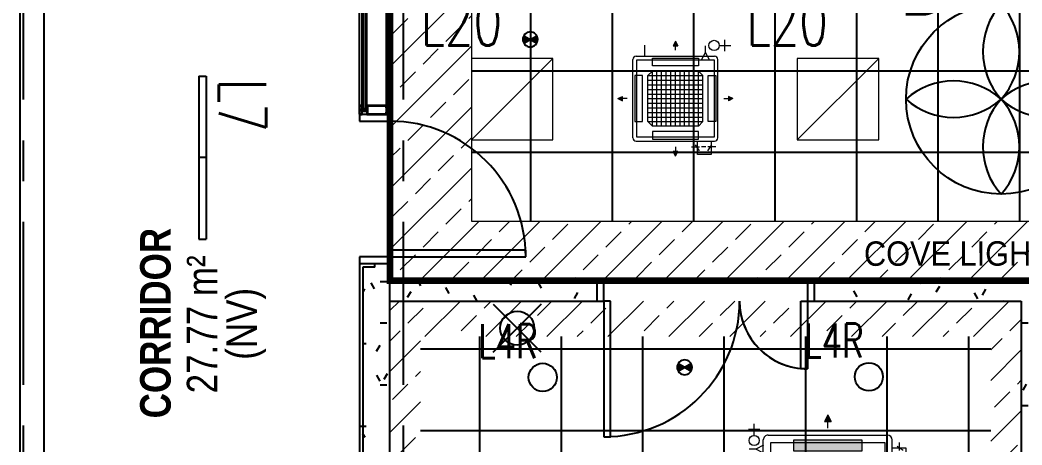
# Model space of a CAD drawing. Header units: millimetres. Extents: x -92759 to 184353, y -15225 to 86714.
# Drawn here: x 52276 to 59656, y 18256 to 21386 of the extents above; entities that cross this region are included whole.
import ezdxf

# ---------------------------------------------------------------- set-up
doc = ezdxf.new("R2010")
doc.units = ezdxf.units.MM
doc.linetypes.add('HIDDEN', pattern=[0.375, 0.25, -0.125])
doc.linetypes.add('IDA - Grid Line', pattern=[2100, 1200, -300, 300, -300])
for name, color, linetype in [('0-1', 9, 'Continuous'), ('0-L7', 1, 'Continuous'), ('0-Motion Sensor', 1, 'Continuous'), ('A-_CLADMULN_E', 8, 'Continuous'), ('A-_CLADPANL_E', 8, 'Continuous'), ('A-_DETA----_ED', 8, 'Continuous'), ('A-_DOOR----_E', 8, 'Continuous'), ('A-_FURT----_E-1', 8, 'Continuous'), ('A-_ROOMNAME_A', 8, 'Continuous'), ('A-_WALL----_E', 8, 'Continuous'), ('A-_WALL----_H', 8, 'Continuous'), ('A-_WALL----_H-1', 9, 'Continuous'), ('A-_WALLPRTN_E', 8, 'Continuous'), ('A-PATT-CONC', 8, 'Continuous'), ('E-_LIGT----_E-', 3, 'Continuous'), ('E-FAN----E', 1, 'Continuous'), ('E-legend', 1, 'Continuous'), ('E-LIGHT----E', 1, 'Continuous'), ('M-ACMV_FCU', 5, 'Continuous'), ('PDF_M-_ACON----_E-N', 7, 'Continuous')]:
    doc.layers.add(name, color=color, linetype=linetype)
for name, color, linetype, lineweight in [('A--', 134, '500-1-RP', 25), ('HFI 9MM FPB', 94, 'Continuous', 5), ('M-ACMV_CDP', 190, 'DRAIN_PIPE', 25), ('M-ACMV_FCU-1', 86, 'Continuous', 9), ('M-ACMV_FCU-2', 86, 'Continuous', 9), ('M-ACMV_PWR', 1, 'REFRIGERANT', 25), ('M-ACMV_REF_PIPE', 134, '500-1-RP', 25), ('M-ACMV_VCD', 7, 'Continuous', 25)]:
    doc.layers.add(name, color=color, linetype=linetype, lineweight=lineweight)
for name, color, linetype, true_color in [('A-_DETA----_ED-1', 9, 'Continuous', 0x808080), ('A-_DETA----_ED-2', 1, 'Continuous', 0xff0000), ('S-_ANOTGRID_E-1', 9, 'IDA - Grid Line', 0x808080)]:
    doc.layers.add(name, color=color, linetype=linetype, true_color=true_color)
doc.styles.add('Arial', font='arial.ttf')
doc.styles.add('Arial Narrow_3', font='ARIALN.TTF', dxfattribs={"height": 180})
doc.styles.add('Arial Narrow_B_2', font='ARIALNB.TTF', dxfattribs={"height": 180})
doc.styles.add('Simplex', font='simplex_.ttf', dxfattribs={"width": 0.7, "height": 450})
doc.styles.get("Standard").update_dxf_attribs({"font": 'arial.ttf'})
doc.styles.add('T3', font='simplex.shx', dxfattribs={"width": 0.7, "height": 300})
doc.linetypes.add('500-1-RP', pattern='A,0.75,-0.5,0.75,-0.5,0.75,-0.5,0.75,-1.7,["RP",Standard,S=1,R=0,X=-1,Y=-0.5],-1.7', length=7.9)
doc.linetypes.add('DRAIN_PIPE', pattern='A,0.5,-0.2,["D",Standard,S=0.1,R=0,X=-0.1,Y=-0.05],-0.25', length=0.95)
doc.linetypes.add('REFRIGERANT', pattern='A,15,-5.08,["R",Standard,S=2.54,R=0,X=-2.54,Y=-1.27],-5.08', length=25.16)
pattern_1 = [(0, (-11670.95, 40338.29), (609.6, 152.4), [50.292, -406.908, 50.292, -406.908, -2438.4]), (0, (-11670.95, 40338.29), (609.6, 152.4), [-914.4, 50.292, -864.108, 50.292, -406.908, -1066.8]), (0, (-11670.95, 40338.29), (609.6, 152.4), [-2286, 50.292, -254.508, 50.292, -711.708]), (120, (-11442.35, 40414.49), (-436.78227, 451.7291), [50.292, -406.908, 50.292, -406.908, -2438.4]), (120, (-11442.35, 40414.49), (-436.78227, 451.7291), [-914.4, 50.292, -864.108, 50.292, -406.908, -1066.8]), (120, (-11442.35, 40414.49), (-436.78227, 451.7291), [-2286, 50.292, -254.508, 50.292, -711.708]), (240, (-11366.15, 40719.29), (-172.81773, -604.1291), [50.292, -406.908, 50.292, -406.908, -2438.4]), (240, (-11366.15, 40719.29), (-172.81773, -604.1291), [-914.4, 50.292, -864.108, 50.292, -406.908, -1066.8]), (240, (-11366.15, 40719.29), (-172.81773, -604.1291), [-2286, 50.292, -254.508, 50.292, -711.708])]
pattern_2 = [(45, (-381589.02, -647239), (-224.5064, 224.5064), []), (45, (-381364.5, -647239), (-224.5064, 224.5064), [158.75, -79.375])]

# ---------------------------------------------------------------- blocks, each defined once
blk = doc.blocks.new('IDA- Fire Extinguisher1 - 3kg AB-8814941-BLK8_RHH_2ND STOREY PLAN')
at = {"layer": 'A-_DETA----_ED-2'}
for p in [(-226.8, 376.8), (126.8, 376.8), (-226.8, 23.2), (126.8, 23.2)]:
    blk.add_line(p, (-50, 200), dxfattribs=at)
blk.add_circle((-50, 200), 125, dxfattribs=at)
blk = doc.blocks.new('IDA - F - Single - Swing1 - 1100L X 2200H -TD-03-10510369-BLK8_RHH_2ND STOREY PLAN')
at = {"layer": 'A-_DOOR----_E'}
for p, q in [((500, 1112.5), (450, 1112.5)), ((450, 1112.5), (450, 112.5)), ((500, 112.5), (500, 1112.5)), ((-500, 112.5), (-550, 112.5)), ((-550, 112.5), (-550, 87.5)), ((-500, -112.5), (-500, 112.5)), ((450, 112.5), (500, 112.5)), ((550, 112.5), (500, 112.5)), ((500, 112.5), (500, -112.5)), ((-550, -57.5), (-550, -92.5)), ((-550, -112.5), (-500, -112.5)), ((500, -112.5), (550, -112.5))]:
    blk.add_line(p, q, dxfattribs=at)
blk.add_arc((500, 112.5), 1000, 90, 180, dxfattribs=at)
blk = doc.blocks.new('IDA - CurtainPanel - Glazed Panel - Single - Clear-10347488-BLK8_RHH_2ND STOREY PLAN')
at = {"layer": 'A-_CLADPANL_E'}
for p, q in [((523.90625, 9), (-523.90625, 9)), ((-523.90625, 9), (-523.90625, -9)), ((523.90625, -9), (523.90625, 9)), ((-523.90625, -9), (523.90625, -9))]:
    blk.add_line(p, q, dxfattribs=at)
blk = doc.blocks.new('Rectangular Mullion - IDA - Rectangular - 200mm - Bottom - Left-10147330-BLK8_RHH_2ND STOREY PLAN')
at = {"layer": 'A-_CLADMULN_E'}
for p, q in [((-14140.2, -59188.3), (-15140.2, -59188.3)), ((-15140.2, -59341.8), (-15140.2, -59333.3)), ((-14140.2, -59333.3), (-15140.2, -59333.3)), ((-14140.2, -59333.3), (-14140.2, -59341.8)), ((-15140.2, -59368.3), (-15140.2, -59359.8)), ((-14140.2, -59368.3), (-15140.2, -59368.3)), ((-14140.2, -59388.3), (-15140.2, -59388.3)), ((-14140.2, -59359.8), (-14140.2, -59367.8))]:
    blk.add_line(p, q, dxfattribs=at)
blk = doc.blocks.new('Rectangular Mullion - 200L X 65D mm-6848285-BLK8_RHH_2ND STOREY PLAN')
at = {"layer": 'A-_DETA----_ED'}
for p, q in [((32.5, 163), (-32.5, 163)), ((-32.5, 163), (-32.5, 18)), ((-30, 160.5), (-25.1, 160.5)), ((-30, 20.5), (-30, 160.5)), ((-23.6, 158.9), (-23.6, 157.4)), ((-23.6, 157.4), (-17.7, 157.4)), ((-17.7, 157.4), (-17.7, 158.9)), ((-16.1, 160.5), (16.1, 160.5)), ((17.7, 158.9), (17.7, 157.4)), ((17.7, 157.4), (23.6, 157.4)), ((23.6, 157.4), (23.6, 158.9)), ((25.1, 160.5), (30, 160.5)), ((30, 160.5), (30, 20.5)), ((32.5, 18), (32.5, 163)), ((-32.5, 18), (-21, 18)), ((-24, 20.5), (-30, 20.5)), ((-24, 23.6), (-24, 20.5)), ((-4.1, 24.3), (-23.2, 24.3)), ((-20.2, 21.8), (-17.9, 21.8)), ((-17.1, 18), (-13.8, 18)), ((-13.1, 18.8), (-13.1, 21)), ((-12.3, 21.8), (-5.9, 21.8)), ((-10.5, 21.8), (-10.5, 19.9)), ((-9.7, 19.2), (-8, 19.2)), ((-8, 19.2), (-8, 2.5)), ((-8, -11.6), (-8, 0)), ((-7.7, 2.2), (-6.7, 2.2)), ((-6.7, 0.3), (-7.7, 0.3)), ((-6.4, 2), (-6.4, 0.6)), ((-5.4, 5.1), (-5.4, 20.3)), ((-3.5, 5.1), (-5.4, 5.1)), ((-5.1, 21), (-5.1, 18.8)), ((-4.3, 18), (-0.8, 18)), ((-2.6, 21.3), (-2.6, 22.8)), ((2.6, 21.3), (-2.6, 21.3)), ((-2.5, -1.3), (-1.1, 4.3)), ((-0.8, 18), (0, 18.8)), ((0, 18.8), (0.8, 18)), ((0.8, 18), (4.3, 18)), ((1.1, 4.3), (2.5, -1.3)), ((2.6, 22.8), (2.6, 21.3)), ((5.4, 5.1), (3.5, 5.1)), ((23.2, 24.3), (4.1, 24.3)), ((5.1, 18.8), (5.1, 21)), ((5.4, 20.3), (5.4, 5.1)), ((5.9, 21.8), (12.3, 21.8)), ((6.4, 0.6), (6.4, 2)), ((6.7, 2.2), (7.7, 2.2)), ((7.7, 0.3), (6.7, 0.3)), ((8, 19.2), (9.7, 19.2)), ((8, 2.5), (8, 19.2)), ((8, -11.6), (8, 0)), ((10.5, 19.9), (10.5, 21.8)), ((13.1, 21), (13.1, 18.8)), ((13.8, 18), (17.1, 18)), ((17.9, 21.8), (20.2, 21.8)), ((21, 18), (32.5, 18)), ((24, 20.5), (24, 23.6)), ((30, 20.5), (24, 20.5)), ((-32.5, -17.5), (-32.5, -22.2)), ((-32.5, -24.8), (-32.5, -37)), ((-32.5, -37), (32.5, -37)), ((-29.9, -17), (-32, -17)), ((-31.7, -23), (-30.7, -23)), ((-31.2, -25.3), (-30.5, -25.3)), ((-31.2, -35.7), (-31.2, -25.3)), ((-15.9, -35.7), (-31.2, -35.7)), ((-30.5, -23.2), (-31, -23.2)), ((-30.3, -25.5), (-27.6, -30.1)), ((-26.8, -20.8), (-29, -20.8)), ((-27.4, -23), (-24.5, -23)), ((-27.4, -26.4), (-27.4, -23)), ((-25.9, -29.1), (-27.4, -26.4)), ((-5.7, -17), (-25.9, -17)), ((-23, -19.5), (-8.3, -19.5)), ((-23, -21.5), (-23, -19.5)), ((0, -35.5), (-15.9, -35.7)), ((-8.3, -19.5), (-7.6, -20.2)), ((-6.9, -11.6), (-8, -11.6)), ((-0.4, -20.2), (-7.6, -20.2)), ((-6.9, -11.6), (-6.6, -12)), ((-6.6, -12), (-6.2, -11.6)), ((-6.2, -11.6), (-4.3, -11.6)), ((-5.3, -16.6), (-5.7, -17)), ((-5, -17), (-5.3, -16.6)), ((5, -17), (-5, -17)), ((-2.4, -0.9), (-4.9, -3.8)), ((-4.9, -3.8), (4.9, -3.8)), ((-4.9, -3.8), (-4.9, -11.6)), ((-4.3, -11.6), (-3.9, -12)), ((-3.9, -12), (-3.6, -11.6)), ((-3.6, -11.6), (-2.5, -11.6)), ((-2.5, -11.6), (-2.5, -1.1)), ((2.4, -0.9), (-2.4, -0.9)), ((-0.4, -20.2), (0, -19.8)), ((0, -19.8), (0.4, -20.2)), ((15.9, -35.7), (0, -35.5)), ((7.6, -20.2), (0.4, -20.2)), ((4.9, -3.8), (2.4, -0.9)), ((2.5, -1.3), (2.5, -11.6)), ((2.5, -11.6), (3.6, -11.6)), ((3.6, -11.6), (3.9, -12)), ((3.9, -12), (4.3, -11.6)), ((4.3, -11.6), (6.2, -11.6)), ((4.9, -3.8), (4.9, -11.6)), ((5.3, -16.6), (5, -17)), ((5.7, -17), (5.3, -16.6)), ((25.9, -17), (5.7, -17)), ((6.2, -11.6), (6.6, -12)), ((6.6, -12), (6.9, -11.6)), ((8, -11.6), (6.9, -11.6)), ((7.6, -20.2), (8.3, -19.5)), ((8.3, -19.5), (23, -19.5)), ((31.2, -35.7), (15.9, -35.7)), ((23, -19.5), (23, -21.5)), ((24.5, -23), (27.4, -23)), ((25.5, -19.5), (25.5, -19.3)), ((27.4, -26.4), (25.9, -29.1)), ((29, -20.8), (26.8, -20.8)), ((27.4, -23), (27.4, -26.4)), ((27.6, -30.1), (30.3, -25.5)), ((32, -17), (29.9, -17)), ((30.3, -19.3), (30.3, -19.5)), ((31, -23.2), (30.5, -23.2)), ((30.5, -25.3), (31.2, -25.3)), ((30.7, -23), (31.7, -23)), ((31.2, -25.3), (31.2, -35.7)), ((32.5, -22.2), (32.5, -17.5)), ((32.5, -37), (32.5, -24.8))]:
    blk.add_line(p, q, dxfattribs=at)
for centre, radius, start, end in [((-25.1, 158.9), 1.52, 0, 90), ((-16.1, 158.9), 1.52, 90, 180), ((16.1, 158.9), 1.52, 0, 90), ((25.1, 158.9), 1.52, 90, 180), ((-23.2, 23.6), 0.762, 90, 180), ((-20.2, 20.5), 1.27, 90, 180), ((-19.2, 20.3), 2.29, 180, 225.18969), ((-21, 18.4), 0.381, 270, 45.18969), ((-17.9, 20.5), 1.27, 0, 90), ((-17.1, 18.4), 0.381, 134.81031, 270), ((-18.9, 20.3), 2.29, 314.81031, 0), ((-13.8, 18.8), 0.762, 270, 0), ((-12.3, 21), 0.762, 90, 180), ((-9.7, 19.9), 0.762, 180, 270), ((-7.7, 2.5), 0.254, 180, 270), ((-7.7, 0), 0.254, 90, 180), ((-6.9, 20.3), 1.52, 360, 90), ((-6.7, 2), 0.254, 360, 90), ((-6.7, 0.6), 0.254, 270, 360), ((-5.9, 21), 0.762, 0, 90), ((-4.3, 18.8), 0.762, 180, 270), ((-4.1, 22.8), 1.52, 360, 90), ((0, 4), 3.63, 17.50636, 162.49364), ((0, 4), 1.09, 15, 165), ((4.1, 22.8), 1.52, 90, 180), ((4.3, 18.8), 0.762, 270, 0), ((5.9, 21), 0.762, 90, 180), ((6.9, 20.3), 1.52, 90, 180), ((6.7, 2), 0.254, 90, 180), ((6.7, 0.6), 0.254, 180, 270), ((7.7, 2.5), 0.254, 270, 0), ((7.7, 0), 0.254, 0, 90), ((9.7, 19.9), 0.762, 270, 0), ((12.3, 21), 0.762, 0, 90), ((13.8, 18.8), 0.762, 180, 270), ((17.9, 20.5), 1.27, 90, 180), ((18.9, 20.3), 2.29, 180, 225.18969), ((17.1, 18.4), 0.381, 270, 45.18969), ((20.2, 20.5), 1.27, 0, 90), ((21, 18.4), 0.381, 134.81031, 270), ((19.2, 20.3), 2.29, 314.81031, 0), ((23.2, 23.6), 0.762, 0, 90), ((-32, -17.5), 0.508, 90, 180), ((-31.7, -22.2), 0.762, 180, 270), ((-31, -24.8), 1.52, 90, 180), ((-30.7, -24.3), 1.27, 288.66292, 90), ((-30.5, -24.3), 1.02, 270, 90), ((-28, -19.3), 2.29, 134.81031, 180), ((-29, -19.5), 1.27, 180, 270), ((-29.9, -17.4), 0.381, 314.81031, 90), ((-26.8, -29.6), 1.02, 210, 30), ((-26.8, -19.5), 1.27, 270, 0), ((-25.9, -17.4), 0.381, 90, 225.18969), ((-27.8, -19.3), 2.29, 0, 45.18969), ((-24.5, -21.5), 1.52, 270, 0), ((24.5, -21.5), 1.52, 180, 270), ((27.8, -19.3), 2.29, 134.81031, 180), ((26.8, -19.5), 1.27, 180, 270), ((26.8, -29.6), 1.02, 150, 330), ((25.9, -17.4), 0.381, 314.81031, 90), ((29, -19.5), 1.27, 270, 0), ((29.9, -17.4), 0.381, 90, 225.18969), ((30.7, -24.3), 1.27, 90, 251.33708), ((30.5, -24.3), 1.02, 90, 270), ((28, -19.3), 2.29, 0, 45.18969), ((31, -24.8), 1.52, 360, 90), ((31.7, -22.2), 0.762, 270, 0), ((32, -17.5), 0.508, 0, 90)]:
    blk.add_arc(centre, radius, start, end, dxfattribs=at)
at = {"layer": 'A-_DETA----_ED-1'}
for p, q in [((0, 26.4), (-2.4, 24)), ((-2.4, 24), (-2.4, -0.9)), ((2.4, 24), (0, 26.4)), ((2.4, -0.9), (2.4, 24)), ((-8, -17), (-8, -11.6)), ((-6.3, -21.2), (-6.3, -20.2)), ((6.4, -21.2), (-6.3, -21.2)), ((-5.2, -24.7), (-5.2, -21.2)), ((-5.1, -24.8), (5.1, -24.8)), ((3.9, -25.6), (-3.9, -25.6)), ((-2.6, -24.7), (-2.6, -21.2)), ((-2.5, -11.6), (-2.5, -17)), ((2.5, -11.6), (2.5, -17)), ((2.6, -24.7), (2.6, -21.2)), ((5.2, -24.7), (5.2, -21.2)), ((6.4, -20.2), (6.4, -21.2)), ((8, -11.6), (8, -17))]:
    blk.add_line(p, q, dxfattribs=at)
for centre, radius, start, end in [((-3.9, -24.2), 1.38, 200.94158, 339.07318), ((0, -21.4), 4.19, 234.28733, 305.71267), ((3.9, -24.2), 1.38, 200.94158, 339.07318)]:
    blk.add_arc(centre, radius, start, end, dxfattribs=at)
blk = doc.blocks.new('Rectangular Mullion - IDA - Rectangular - 200mm - Center-10347491-BLK8_RHH_2ND STOREY PLAN')
at = {"layer": 'A-_CLADMULN_E'}
for p, q in [((-32.5, 17), (-32.5, 37)), ((-32.5, 37), (32.5, 37)), ((-8.6875, 17), (-32.5, 17)), ((-8.6875, -18), (-8.6875, 17)), ((32.5, 17), (8.6875, 17)), ((8.6875, 17), (8.6875, -18)), ((32.5, 37), (32.5, 17)), ((-32.5, -163), (-32.5, -18)), ((-32.5, -18), (-8.6875, -18)), ((8.6875, -18), (32.5, -18)), ((32.5, -18), (32.5, -163)), ((32.5, -163), (-32.5, -163))]:
    blk.add_line(p, q, dxfattribs=at)
blk = doc.blocks.new('IDA - F - DoubleUnbalanced - Swing - 1600L X 2200H - TD-02-10538725-BLK8_RHH_2ND STOREY PLAN')
at = {"layer": 'A-_DOOR----_E'}
for p, q in [((1000, 1075), (950, 1075)), ((950, 1075), (950, 75)), ((1000, 75), (1000, 1075)), ((-500, 575), (-450, 575)), ((-500, 75), (-500, 575)), ((-450, 575), (-450, 75)), ((-500, 75), (-550, 75)), ((-450, 75), (-500, 75)), ((-500, -75), (-500, 75)), ((950, 75), (1000, 75)), ((1050, 75), (1000, 75)), ((1000, 75), (1000, -75)), ((-550, -75), (-500, -75)), ((1000, -75), (1050, -75))]:
    blk.add_line(p, q, dxfattribs=at)
for centre, radius, start, end in [((1000, 75), 1000, 90, 180), ((1000, 75), 1000, 90, 180), ((-500, 75), 500, 360, 90), ((-500, 75), 500, 0, 90)]:
    blk.add_arc(centre, radius, start, end, dxfattribs=at)
blk = doc.blocks.new('A$C3019c3af')
at = {"layer": 'A-_WALL----_H'}
h = blk.add_hatch(dxfattribs=at)
h.set_pattern_fill('FP_11', color=256, style=0, pattern_type=2)
h.set_pattern_definition([(0, (-11670.95, 40338.3), (1219.2, 304.8), [50.292, -864.108, 50.292, -864.108, -4876.8]), (0, (-11670.95, 40338.3), (1219.2, 304.8), [-1828.8, 50.292, -1778.508, 50.292, -864.108, -2133.6]), (0, (-11670.95, 40338.3), (1219.2, 304.8), [-4572, 50.292, -559.308, 50.292, -1473.708]), (120, (-11213.75, 40490.7), (-873.5645, 903.4582), [50.292, -864.108, 50.292, -864.108, -4876.8]), (120, (-11213.75, 40490.7), (-873.5645, 903.4582), [-1828.8, 50.292, -1778.508, 50.292, -864.108, -2133.6]), (120, (-11213.75, 40490.7), (-873.5645, 903.4582), [-4572, 50.292, -559.308, 50.292, -1473.708]), (240, (-11061.35, 41100.3), (-345.6355, -1208.2582), [50.292, -864.108, 50.292, -864.108, -4876.8]), (240, (-11061.35, 41100.3), (-345.6355, -1208.2582), [-1828.8, 50.292, -1778.508, 50.292, -864.108, -2133.6]), (240, (-11061.35, 41100.3), (-345.6355, -1208.2582), [-4572, 50.292, -559.308, 50.292, -1473.708])])
h.paths.add_polyline_path([(-27900, -19025), (-27900, -13175), (-27812.5, -13175), (-27812.5, -13150), (-27925, -13150), (-27925, -19025)])
h.paths.add_polyline_path([(-27900, -10920), (-27900, -6675), (-27925, -6675), (-27925, -10920)])
at = {"layer": 'A-_WALL----_H-1'}
h = blk.add_hatch(dxfattribs=at)
h.set_pattern_fill('FP_8', color=256, style=0, pattern_type=2)
h.set_pattern_definition(pattern_1)
h.paths.add_polyline_path([(-27812.5, -18825), (-27700, -18825), (-27700, -18750), (-27900, -18750), (-27900, -18825)])
h.paths.add_polyline_path([(-27900, -18150), (-27700, -18150), (-27700, -13150), (-27812.5, -13150), (-27812.5, -13175), (-27900, -13175), (-27900, -17876.8)])
h.paths.add_polyline_path([(-27700, -10920), (-27700, -10000), (-27900, -10000), (-27900, -10920)])
h.paths.add_polyline_path([(-27900, -9400), (-27700, -9400), (-27700, -6650), (-27900, -6650), (-27900, -9118.1)])
h = blk.add_hatch(dxfattribs=at)
h.set_pattern_fill('FP_8', color=256, style=0, pattern_type=2)
h.set_pattern_definition(pattern_1)
h.paths.add_polyline_path([(-27700, -13425), (-26175, -13425), (-26175, -13275), (-27700, -13275), (-27700, -13350)])
h.paths.add_polyline_path([(-22900, -13425), (-22900, -13275), (-24575, -13275), (-24575, -13425), (-23050, -13425)])
h = blk.add_hatch(dxfattribs=at)
h.set_pattern_fill('FP_8', color=256, style=0, pattern_type=2)
h.set_pattern_definition(pattern_1)
h.paths.add_polyline_path([(-22900, -18825), (-22900, -13425), (-23050, -13425), (-23050, -18825)])
at = {"layer": 'A-_WALL----_E'}
for p, q in [((-30425, -18600), (-30425, -2625)), ((-30250, -6675), (-30250, -18600)), ((-27700, -13150), (-27925, -13150)), ((-27925, -13150), (-27925, -19050)), ((-27900, -13175), (-27900, -19025)), ((-27812.5, -13175), (-27900, -13175)), ((-27812.5, -13175), (-27812.5, -13150)), ((-27700, -18150), (-27700, -13150))]:
    blk.add_line(p, q, dxfattribs=at)
at = {"layer": 'A-_WALLPRTN_E'}
for p, q in [((-26175, -13275), (-27700, -13275)), ((-26175, -13425), (-26175, -13275)), ((-22900, -13275), (-24575, -13275)), ((-24575, -13275), (-24575, -13425)), ((-27700, -13425), (-26175, -13425)), ((-24575, -13425), (-23050, -13425)), ((-23050, -13425), (-23050, -18825))]:
    blk.add_line(p, q, dxfattribs=at)
at = {"layer": 'S-_ANOTGRID_E-1'}
for p, q in [((-30400, -20341.4), (-30400, 52351.8)), ((-27600, -20341.4), (-27600, 52351.8))]:
    blk.add_line(p, q, dxfattribs=at)
at = {"layer": 'A-_CLADMULN_E'}
for name, p, rotation in [('Rectangular Mullion - IDA - Rectangular - 200mm - Bottom - Left-10147330-BLK8_RHH_2ND STOREY PLAN', (31462.8, -26125.2), 269.9999999980362), ('Rectangular Mullion - 200L X 65D mm-6848285-BLK8_RHH_2ND STOREY PLAN', (-27888, -12017.5), 269.9999999980361)]:
    blk.add_blockref(name, p, dxfattribs=dict(at, rotation=rotation))
at = {"layer": 'A-_CLADMULN_E', "extrusion": (0, 0, -1), "rotation": 270.0000000019639}
blk.add_blockref('Rectangular Mullion - IDA - Rectangular - 200mm - Center-10347491-BLK8_RHH_2ND STOREY PLAN', (27888, -12017.5), dxfattribs=at)
at = {"layer": 'A-_CLADPANL_E', "rotation": 269.9999999980361}
blk.add_blockref('IDA - CurtainPanel - Glazed Panel - Single - Clear-10347488-BLK8_RHH_2ND STOREY PLAN', (-27888, -11484.9), dxfattribs=at)
at = {"layer": 'A-_DOOR----_E'}
for name, p, rotation in [('IDA - F - Single - Swing1 - 1100L X 2200H -TD-03-10510369-BLK8_RHH_2ND STOREY PLAN', (-27812.5, -12600), 269.9999999999999), ('IDA - F - DoubleUnbalanced - Swing - 1600L X 2200H - TD-02-10538725-BLK8_RHH_2ND STOREY PLAN', (-25125, -13350), 180)]:
    blk.add_blockref(name, p, dxfattribs=dict(at, rotation=rotation))
at = {"layer": 'A-_FURT----_E-1', "rotation": 180}
blk.add_blockref('IDA- Fire Extinguisher1 - 3kg AB-8814941-BLK8_RHH_2ND STOREY PLAN', (-26812.5, -13425), dxfattribs=at)
at = {"layer": 'A-_ROOMNAME_A', "char_height": 225, "attachment_point": 1, "rotation": 90}
for s, insert, width, style in [('CORRIDOR', (-29540.5, -14289.3), 1707.594, 'Arial Narrow_B_2'), ('27.77 m²', (-29196.5, -14105.6), 1262.658, 'Arial Narrow_3'), ('(NV)', (-28905.4, -13858.1), 661.392, 'Arial Narrow_3')]:
    blk.add_mtext(s, dxfattribs=dict(at, insert=insert, width=width, style=style))
blk = doc.blocks.new('RCP_B8L2')
at = {"layer": 'A-PATT-CONC'}
h = blk.add_hatch(dxfattribs=at)
h.set_pattern_fill('ANSI37', color=256, scale=189, angle=45)
h.set_pattern_definition([(90, (-397018.07, -198014.8), (-600.075, 0), []), (180, (-397018.07, -198014.8), (-6e-14, -600.075), [])])
h.paths.add_polyline_path([(-397018.6, -198014.8), (-397018.1, -200414.8), (-392218.1, -200414.8), (-392218.6, -201614.8), (-380218.1, -201614.8), (-380218.1, -196814.8), (-378418.6, -196814.8), (-378418.6, -194411.1), (-385018.1, -194411.1), (-385018.1, -198014.8)])
h = blk.add_hatch(dxfattribs=at)
h.set_pattern_fill('ANSI37', color=256, scale=189, angle=45)
h.set_pattern_definition([(90, (-393193.07, -201264.8), (-600.075, 0), []), (180, (-393193.07, -201264.8), (-6e-14, -600.075), [])])
h.paths.add_polyline_path([(-397393.1, -201264.8), (-393193.1, -201264.8), (-393193.1, -205464.8), (-397393.1, -205464.8)])
at = {"layer": 'HFI 9MM FPB'}
h = blk.add_hatch(dxfattribs=at)
h.set_pattern_fill('ANSI33', color=256, scale=50)
h.set_pattern_definition(pattern_2)
h.paths.add_polyline_path([(-397618.1, -197577.3), (-385268.1, -197577.3), (-385268.1, -194177.3), (-378029.8, -194177.3), (-378029.8, -197377.3), (-379618.1, -197377.3), (-379618.1, -196977.3), (-380218.1, -196977.3), (-380218.1, -197577.3), (-379543.1, -197577.3), (-379543.1, -202052.3), (-392818.3, -202052.3), (-392818.1, -200852.3), (-397618.1, -200852.3)])
h.paths.add_polyline_path([(-397018.1, -198014.8), (-397018.1, -200414.8), (-392218.1, -200414.8), (-392218.1, -201614.8), (-380218.1, -201614.8), (-380218.1, -196814.8), (-378418.1, -196814.8), (-378418.1, -194414.8), (-384948.8, -194414.8), (-385018.1, -198014.8)], flags=16)
h = blk.add_hatch(dxfattribs=at)
h.set_pattern_fill('ANSI33', color=256, scale=50)
h.set_pattern_definition(pattern_2)
h.paths.add_polyline_path([(-392968.1, -206402.3), (-397218.1, -206402.3), (-397218.1, -205727.3), (-397618.1, -205727.3), (-397618.1, -201002.3), (-392968.1, -201002.3)])
h.paths.add_polyline_path([(-397393.1, -201264.8), (-393193.1, -201264.8), (-393193.1, -205464.8), (-397393.1, -205464.8)], flags=16)
blk.add_lwpolyline([(-397018.1, -198014.8), (-397018.1, -200414.8), (-392218.1, -200414.8), (-392218.1, -201614.8), (-380218.1, -201614.8), (-380218.1, -196814.8), (-378418.1, -196814.8), (-378418.1, -194414.8), (-385018.1, -194414.8), (-385018.1, -198014.8), (-397018.1, -198014.8)], dxfattribs=at)
blk = doc.blocks.new('L20')
at = {"layer": 'E-LIGHT----E', "lineweight": 5}
blk.add_line((-300, -300), (300, 300), dxfattribs=at)
blk.add_lwpolyline([(-300, -300), (300, -300), (300, 300), (-300, 300)], close=True, dxfattribs=at)
at = {"layer": 'E-LIGHT----E', "lineweight": 5, "style": 'Simplex', "width": 0.7}
blk.add_text('L20', height=350, dxfattribs=at).set_placement((-673.7, 394.3))
blk = doc.blocks.new('DC FAN')
at = {"layer": 'E-FAN----E', "color": 1}
blk.add_circle((-15.2, 10.5), 700, dxfattribs=at)
for centre, start, end in [((373.9, 360.5), 138.02826, 221.97174), ((-404.3, 360.5), 318.02826, 41.97174), ((-365.2, -378.6), 48.02826, 131.97174), ((334.8, -378.6), 48.02826, 131.97174), ((-365.2, 399.6), 228.02826, 311.97174), ((373.9, -339.5), 138.02826, 221.97174), ((-404.3, -339.5), 318.02826, 41.97174), ((334.8, 399.6), 228.02826, 311.97174)]:
    blk.add_arc(centre, 523.4, start, end, dxfattribs=at)
at = {"layer": 'E-FAN----E', "color": 1, "style": 'Arial'}
blk.add_text('D', height=342.1, dxfattribs=at).set_placement((-757.5, 624.8))
blk = doc.blocks.new('L7')
at = {"layer": 'E-LIGHT----E'}
for p, q in [((-600, -27), (-600, 27)), ((-600, 27), (600, 27)), ((0, 27), (0, -27)), ((600, -27), (600, 27)), ((-600, -27), (600, -27))]:
    blk.add_line(p, q, dxfattribs=at)
at = {"layer": 'E-LIGHT----E', "lineweight": 18, "style": 'T3', "width": 0.7}
blk.add_text('L7', height=350, dxfattribs=at).set_placement((-579.7, 120.4))
blk = doc.blocks.new('A$C020d881d')
at = {"layer": 'E-legend', "lineweight": 25}
blk.add_circle((818.7, 172), 103.8, dxfattribs=at)
at = {"layer": 'E-legend', "lineweight": 25, "style": 'Simplex', "width": 0.7}
blk.add_text('L4R', height=250, dxfattribs=at).set_placement((345.2, 314.3))
blk = doc.blocks.new('Motion Sensor')
at = {"layer": 'E-legend', "lineweight": 25}
h = blk.add_hatch(color=256, dxfattribs=at)
h.dxf.hatch_style = 1
h.paths.add_polyline_path([(10021, -17121.6), (9973.3, -17094.1, 0.131652), (9965.9, -17121.6, 0.131652), (9973.3, -17149.1)])
h = blk.add_hatch(color=256, dxfattribs=at)
h.dxf.hatch_style = 1
h.paths.add_polyline_path([(10068.6, -17094.1), (10021, -17121.6), (10068.6, -17149.1, 0.131652), (10076, -17121.6, 0.131652)])
for p, q in [((9973.3, -17094.1), (10068.6, -17149.1)), ((9973.3, -17149.1), (10068.6, -17094.1))]:
    blk.add_line(p, q, dxfattribs=at)
blk.add_circle((10021, -17121.6), 55, dxfattribs=at)
blk = doc.blocks.new('EL_B8_L2_R4')
at = {"color": 6, "linetype": 'HIDDEN', "ltscale": 20, "const_width": 50}
blk.add_lwpolyline([(-15340, -53200), (-22950, -53200), (-22950, -56600), (-35300, -56600), (-35300, -59875), (-30500, -59875), (-30500, -61075), (-17225, -61075), (-17225, -56400), (-15340, -56400), (-15340, -53200)], dxfattribs=at)
at = {"layer": '0-L7', "rotation": 270}
blk.add_blockref('L7', (-36681.7, -58968.2), dxfattribs=at)
at = {"layer": '0-Motion Sensor', "xscale": -1, "rotation": 180}
for p in [(-44288.1, -75219.4), (-43151.1, -77635.4)]:
    blk.add_blockref('Motion Sensor', p, dxfattribs=at)
at = {"layer": 'E-_LIGT----_E-', "ltscale": 0.5}
for p in [(-34993.7, -60759.5), (-32591.5, -60755.6)]:
    blk.add_blockref('A$C020d881d', p, dxfattribs=at)
at = {"layer": 'E-FAN----E', "color": 1, "linetype": 'Continuous'}
blk.add_blockref('DC FAN', (-30783.5, -58548.3), dxfattribs=at)
at = {"layer": 'E-legend', "color": 0}
for p in [(-34399.9, -58537.7), (-31999.7, -58537.7)]:
    blk.add_blockref('L20', p, dxfattribs=at)
at = {"color": 6, "linetype": 'HIDDEN', "ltscale": 40, "style": 'Arial', "width": 0.9}
blk.add_text('COVE LIGHT', height=180, rotation=0.06266, dxfattribs=at).set_placement((-31808.6, -59765.9))
blk = doc.blocks.new('A$Ca8a76259')
at = {"layer": 'M-ACMV_FCU', "lineweight": 0}
h = blk.add_hatch(color=256, dxfattribs=at)
h.dxf.hatch_style = 1
h.paths.add_polyline_path([(0, 625), (-25, 575), (25, 575)])
h = blk.add_hatch(color=256, dxfattribs=at)
h.dxf.hatch_style = 1
h.paths.add_polyline_path([(250, 356), (250, 439), (-250, 439), (-250, 356)])
h.paths.add_polyline_path([(356, -250), (439, -250), (439, 250), (356, 250)])
h.paths.add_polyline_path([(-356, 250), (-439, 250), (-439, -250), (-356, -250)])
h.paths.add_polyline_path([(-250, -356), (-250, -439), (250, -439), (250, -356)])
h = blk.add_hatch(color=256, dxfattribs=at)
h.dxf.hatch_style = 1
h.paths.add_polyline_path([(-625, 0), (-575, -25), (-575, 25)])
h = blk.add_hatch(color=256, dxfattribs=at)
h.dxf.hatch_style = 1
h.paths.add_polyline_path([(625, 0), (575, 25), (575, -25)])
h = blk.add_hatch(color=256, dxfattribs=at)
h.dxf.hatch_style = 1
h.paths.add_polyline_path([(0, -625), (25, -575), (-25, -575)])
for p, q in [((0, 625), (-25, 575)), ((0, 625), (25, 575)), ((-25, 575), (25, 575)), ((0, 525), (0, 575)), ((439, 475), (-439, 475)), ((439, 475), (439, 475)), ((-475, 439), (-475, -439)), ((475, 439), (475, 439)), ((475, 439), (475, -439)), ((-298.5, 250), (-250, 298.5)), ((-250, 298.5), (250, 298.5)), ((-250, 298.5), (-250, -298.5)), ((-200, 298.5), (-200, -298.5)), ((-150, 298.5), (-150, -298.5)), ((-100, 298.5), (-100, -298.5)), ((-50, 298.5), (-50, -298.5)), ((0, 298.5), (0, -298.5)), ((50, 298.5), (50, -298.5)), ((100, 298.5), (100, -298.5)), ((150, 298.5), (150, -298.5)), ((200, 298.5), (200, -298.5)), ((250, 298.5), (298.5, 250)), ((250, 298.5), (250, -298.5)), ((-298.5, 250), (-298.5, -250)), ((298.5, 250), (-298.5, 250)), ((298.5, 250), (298.5, -250)), ((298.5, 200), (-298.5, 200)), ((298.5, 150), (-298.5, 150)), ((298.5, 100), (-298.5, 100)), ((-625, 0), (-575, 25)), ((-625, 0), (-575, -25)), ((-575, -25), (-575, 25)), ((-525, 0), (-575, 0)), ((298.5, 50), (-298.5, 50)), ((298.5, 0), (-298.5, 0)), ((525, 0), (575, 0)), ((575, 25), (575, -25)), ((625, 0), (575, 25)), ((625, 0), (575, -25)), ((298.5, -50), (-298.5, -50)), ((298.5, -100), (-298.5, -100)), ((298.5, -150), (-298.5, -150)), ((298.5, -200), (-298.5, -200)), ((-250, -298.5), (-298.5, -250)), ((298.5, -250), (-298.5, -250)), ((250, -298.5), (298.5, -250)), ((-250, -298.5), (250, -298.5)), ((439, -475), (-439, -475)), ((25, -575), (-25, -575)), ((0, -625), (-25, -575)), ((0, -525), (0, -575)), ((0, -625), (25, -575))]:
    blk.add_line(p, q, dxfattribs=at)
for points in [[(420, 420), (420, -420), (-420, -420), (-420, 420)], [(-250, 356), (250, 356), (250, 439), (-250, 439)], [(-356, 250), (-356, -250), (-439, -250), (-439, 250)], [(356, 250), (356, -250), (439, -250), (439, 250)], [(-250, -356), (250, -356), (250, -439), (-250, -439)]]:
    blk.add_lwpolyline(points, close=True, dxfattribs=at)
for centre, start, end in [((-439, 439), 90, 180), ((439, 439), 0, 90), ((-439, -439), 180, 270), ((439, -439), 270, 0)]:
    blk.add_arc(centre, 36, start, end, dxfattribs=at)
blk = doc.blocks.new('SSO')
at = {"layer": 'M-ACMV_PWR', "linetype": 'ByBlock', "lineweight": 5}
for p, q in [((1064770.3, 20778.3), (1064770.3, 20878.3)), ((1064820.3, 20828.3), (1064720.3, 20828.3))]:
    blk.add_line(p, q, dxfattribs=at)
blk.add_circle((1064770.3, 20733.6), 44.6, dxfattribs=at)
blk.add_circle((1064770.3, 20733.6), 44.6, dxfattribs=at)
blk = doc.blocks.new('A$C81577ca4')
at = {"layer": 'A--', "lineweight": 0, "ltscale": 0.75}
for p, q in [((-36, -125), (-86, -125)), ((19, -95), (-36, -125)), ((19, -155), (-36, -125))]:
    blk.add_line(p, q, dxfattribs=at)
blk = doc.blocks.new('A$C49267d6b')
at = {"layer": 'PDF_M-_ACON----_E-N', "lineweight": 0}
for p, q in [((0, 127), (0, 76.2)), ((-25.4, 76.2), (12.7, 101.6)), ((0, 63.5), (0, 38.1)), ((-25.4, 25.4), (12.7, 0)), ((0, -25.4), (0, 25.4))]:
    blk.add_line(p, q, dxfattribs=at)
blk = doc.blocks.new('FCU -1')
at = {"layer": 'M-ACMV_CDP', "lineweight": 5}
blk.add_line((378826.6, -51081.4), (378826.6, -51186.4), dxfattribs=at)
at = {"layer": 'M-ACMV_VCD', "lineweight": 5}
blk.add_lwpolyline([(378127.5, -50132.1), (378127.5, -50032.1), (378227.5, -50032.1), (378227.5, -50132.1)], close=True, dxfattribs=at)
at = {"layer": 'M-ACMV_FCU', "lineweight": 5, "rotation": 270}
blk.add_blockref('A$Ca8a76259', (378508.4, -50607.1), dxfattribs=at)
at = {"layer": 'M-ACMV_PWR', "color": 1, "linetype": 'ByBlock', "lineweight": 5, "xscale": 0.85, "yscale": 0.85, "zscale": 0.85, "rotation": 90}
blk.add_blockref('SSO', (395697, -956204), dxfattribs=at)
at = {"layer": 'M-ACMV_REF_PIPE', "lineweight": 5, "rotation": 90}
blk.add_blockref('A$C81577ca4', (378012.4, -51100.4), dxfattribs=at)
at = {"layer": 'M-ACMV_VCD', "lineweight": 5, "xscale": -1.181061443391948, "yscale": 1.181061443391948, "zscale": 1.181061443391948, "rotation": 90}
blk.add_blockref('A$C49267d6b', (378237.5, -50082.1), dxfattribs=at)
blk = doc.blocks.new('A$C7208cd76')
at = {"layer": 'M-ACMV_FCU', "lineweight": 5}
h = blk.add_hatch(color=256, dxfattribs=at)
h.dxf.hatch_style = 1
h.paths.add_polyline_path([(0, 424.1), (-17, 390.2), (17, 390.2)])
h = blk.add_hatch(color=256, dxfattribs=at)
h.dxf.hatch_style = 1
h.paths.add_polyline_path([(-424.1, 0), (-390.2, -17), (-390.2, 17)])
h = blk.add_hatch(color=256, dxfattribs=at)
h.dxf.hatch_style = 1
h.paths.add_polyline_path([(424.1, 0), (390.2, 17), (390.2, -17)])
h = blk.add_hatch(color=256, dxfattribs=at)
h.dxf.hatch_style = 1
h.paths.add_polyline_path([(0, -424.1), (17, -390.2), (-17, -390.2)])
for p, q in [((0, 424.1), (-17, 390.2)), ((-17, 390.2), (17, 390.2)), ((0, 424.1), (17, 390.2)), ((0, 356.2), (0, 390.2)), ((288.8, 312.5), (-288.8, 312.5)), ((288.9, 312.6), (288.9, 312.6)), ((-312.5, 288.8), (-312.5, -288.8)), ((312.5, 288.8), (312.5, -288.8)), ((312.6, 288.9), (312.6, 288.9)), ((-202.6, 169.6), (-169.6, 202.6)), ((-202.6, 169.6), (-202.6, -169.6)), ((202.6, 169.6), (-202.6, 169.6)), ((-169.6, 202.6), (169.6, 202.6)), ((-169.6, 202.6), (-169.6, -202.6)), ((-135.7, 202.6), (-135.7, -202.6)), ((-101.8, 202.6), (-101.8, -202.6)), ((-67.9, 202.6), (-67.9, -202.6)), ((-33.9, 202.6), (-33.9, -202.6)), ((0, 202.6), (0, -202.6)), ((33.9, 202.6), (33.9, -202.6)), ((67.9, 202.6), (67.9, -202.6)), ((101.8, 202.6), (101.8, -202.6)), ((135.7, 202.6), (135.7, -202.6)), ((169.6, 202.6), (202.6, 169.6)), ((169.6, 202.6), (169.6, -202.6)), ((202.6, 169.6), (202.6, -169.6)), ((202.6, 135.7), (-202.6, 135.7)), ((202.6, 101.8), (-202.6, 101.8)), ((-424.1, 0), (-390.2, 17)), ((-424.1, 0), (-390.2, -17)), ((-390.2, -17), (-390.2, 17)), ((-356.2, 0), (-390.2, 0)), ((202.6, 67.9), (-202.6, 67.9)), ((202.6, 33.9), (-202.6, 33.9)), ((202.6, 0), (-202.6, 0)), ((356.2, 0), (390.2, 0)), ((390.2, 17), (390.2, -17)), ((424.1, 0), (390.2, 17)), ((424.1, 0), (390.2, -17)), ((202.6, -33.9), (-202.6, -33.9)), ((202.6, -67.9), (-202.6, -67.9)), ((202.6, -101.8), (-202.6, -101.8)), ((202.6, -135.7), (-202.6, -135.7)), ((-169.6, -202.6), (-202.6, -169.6)), ((202.6, -169.6), (-202.6, -169.6)), ((-169.6, -202.6), (169.6, -202.6)), ((169.6, -202.6), (202.6, -169.6)), ((288.8, -312.5), (-288.8, -312.5)), ((0, -356.2), (0, -390.2)), ((17, -390.2), (-17, -390.2)), ((0, -424.1), (-17, -390.2)), ((0, -424.1), (17, -390.2))]:
    blk.add_line(p, q, dxfattribs=at)
for points in [[(-169.6, 241.6), (169.6, 241.6), (169.6, 297.9), (-169.6, 297.9)], [(285, 285), (285, -285), (-285, -285), (-285, 285)], [(-241.6, 169.6), (-241.6, -169.6), (-297.9, -169.6), (-297.9, 169.6)], [(241.6, 169.6), (241.6, -169.6), (297.9, -169.6), (297.9, 169.6)], [(-169.6, -241.6), (169.6, -241.6), (169.6, -297.9), (-169.6, -297.9)]]:
    blk.add_lwpolyline(points, close=True, dxfattribs=at)
for centre, start, end in [((-288.8, 288.8), 90, 180), ((288.8, 288.8), 0, 90), ((-288.8, -288.8), 180, 270), ((288.8, -288.8), 270, 0)]:
    blk.add_arc(centre, 23.7, start, end, dxfattribs=at)
blk = doc.blocks.new('FCU-2_mini cassette')
at = {"layer": 'M-ACMV_CDP', "lineweight": 5}
blk.add_line((240311.9, -39528.1), (240311.9, -39608.6), dxfattribs=at)
at = {"layer": 'M-ACMV_VCD', "lineweight": 5}
blk.add_lwpolyline([(239824.1, -38903.1), (239824.1, -38803.1), (239924.1, -38803.1), (239924.1, -38903.1)], close=True, dxfattribs=at)
at = {"layer": 'M-ACMV_FCU', "lineweight": 5}
blk.add_blockref('A$C7208cd76', (240087.3, -39215.6), dxfattribs=at)
at = {"layer": 'M-ACMV_PWR', "color": 1, "linetype": 'ByBlock', "lineweight": 5, "xscale": 0.8500000000000222, "yscale": 0.8500000000000222, "zscale": 0.8500000000000222, "rotation": 90}
blk.add_blockref('SSO', (257426.2, -944662.3), dxfattribs=at)
at = {"layer": 'M-ACMV_REF_PIPE', "lineweight": 5, "rotation": 90}
blk.add_blockref('A$C81577ca4', (239740.3, -39519.6), dxfattribs=at)
at = {"layer": 'M-ACMV_VCD', "lineweight": 5, "xscale": -1.181061443391948, "yscale": 1.181061443391948, "zscale": 1.181061443391948, "rotation": 90}
blk.add_blockref('A$C49267d6b', (239939.1, -38860.6), dxfattribs=at)
blk = doc.blocks.new('ACMV_B8_L2')
at = {"layer": 'M-ACMV_FCU-1', "rotation": 270}
blk.add_blockref('FCU -1', (169496.5, 290646), dxfattribs=at)
at = {"layer": 'M-ACMV_FCU-2', "rotation": 180}
blk.add_blockref('FCU-2_mini cassette', (357854.4, -124124.4), dxfattribs=at)

msp = doc.modelspace()

# ---------------------------------------------------------------- block references
at = {"layer": '0-1'}
msp.add_blockref('A$C3019c3af', (82701.1, 32741.2), dxfattribs=at)
at = {"layer": 'A-PATT-CONC'}
msp.add_blockref('RCP_B8L2', (452619.1, 220318.5), dxfattribs=at)
at = {"layer": 'E-legend', "color": 7}
msp.add_blockref('EL_B8_L2_R4', (90301.1, 79341.2), dxfattribs=at)
at = {"layer": 'M-ACMV_FCU-1'}
msp.add_blockref('ACMV_B8_L2', (-60663.6, 105715.9), dxfattribs=at)

doc.saveas('drawing.dxf')
